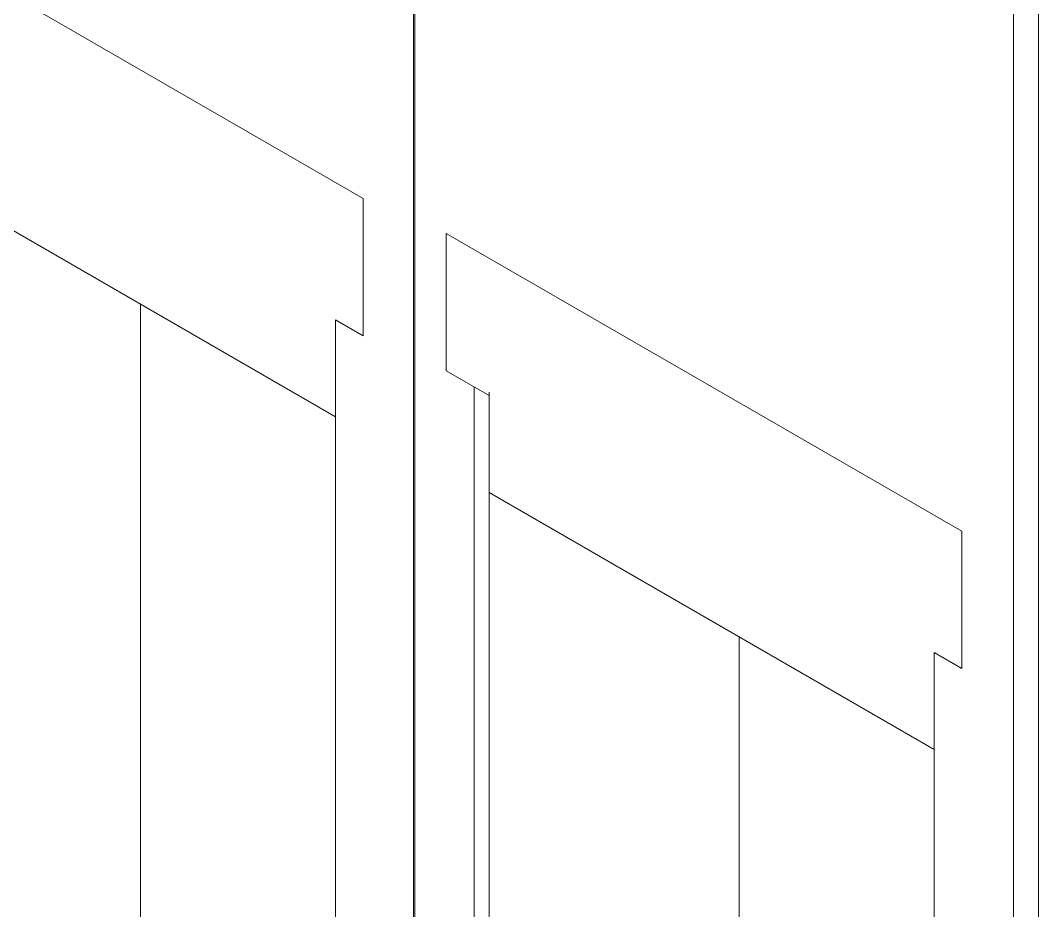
# Model space of a CAD drawing. Header units: inches. Extents: x 67248 to 85686, y -40174 to -31152.
# Drawn here: x 75366.26 to 75385.87, y -32756.21 to -32739.06 of the extents above; entities that cross this region are included whole.
import ezdxf

# ---------------------------------------------------------------- set-up
doc = ezdxf.new("R2010")
doc.units = ezdxf.units.IN
doc.header["$MEASUREMENT"] = 0

# ---------------------------------------------------------------- blocks, each defined once
blk = doc.blocks.new('ET200S')
at = {"lineweight": 0}
for p, q in [((76.1, 30.994), (76.1, -34.49)), ((76.122, -34.556), (76.122, 30.927)), ((66.011, 25.579), (75.203, 20.272)), ((86.794, -40.491), (86.794, 24.993)), ((87.243, 24.924), (87.243, -40.56)), ((74.708, 16.379), (66.772, 20.961)), ((75.203, 20.272), (75.203, 17.823)), ((76.682, 19.644), (76.682, 17.195)), ((76.682, 19.644), (85.875, 14.337)), ((71.231, 18.387), (71.231, -18.356)), ((74.708, 18.108), (74.708, -21.084)), ((74.708, 18.108), (75.203, 17.823)), ((76.682, 17.195), (77.444, 16.755)), ((77.177, 16.909), (77.177, -22.283)), ((77.444, -22.129), (77.444, 16.818)), ((85.38, 10.444), (77.444, 15.026)), ((85.875, 14.337), (85.875, 11.888)), ((81.903, 12.452), (81.903, -24.291)), ((85.38, 12.173), (85.38, -27.019)), ((85.38, 12.173), (85.875, 11.888))]:
    blk.add_line(p, q, dxfattribs=at)

msp = doc.modelspace()

# ---------------------------------------------------------------- block references
at = {"xscale": 1.08, "yscale": 1.08, "zscale": 1.08}
msp.add_blockref('ET200S', (75291.648, -32764.384, 0.332), dxfattribs=at)

doc.saveas('drawing.dxf')
